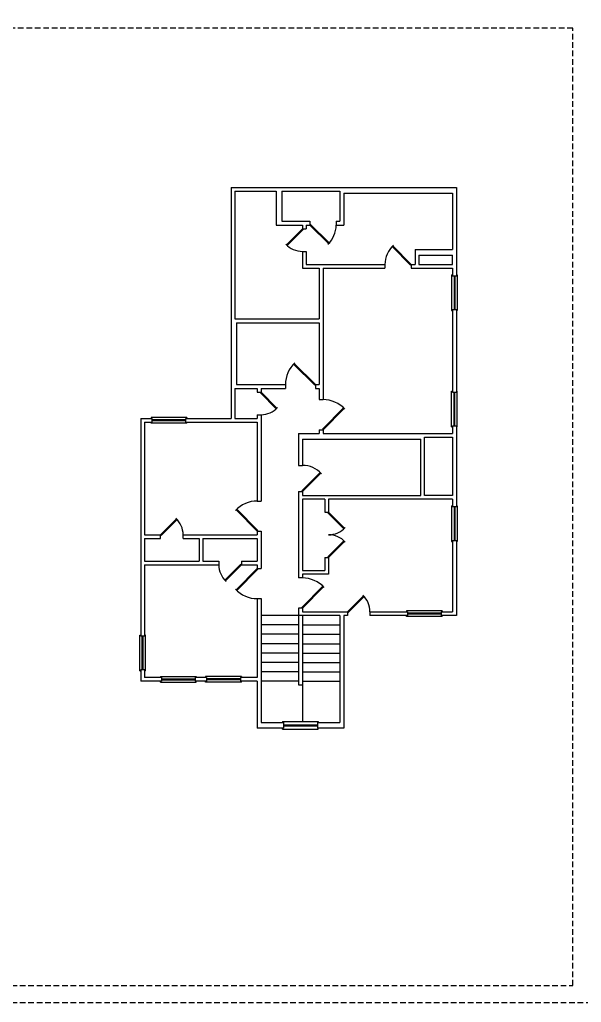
# Model space of a CAD drawing. Header units: inches. Extents: x 1062 to 6528, y -11616 to 5280.
# Drawn here: x 2163 to 2761, y 3168 to 4215 of the extents above; entities that cross this region are included whole.
import ezdxf
from ezdxf.enums import TextEntityAlignment as Align

# ---------------------------------------------------------------- set-up
doc = ezdxf.new("R2010")
doc.units = ezdxf.units.IN
doc.header["$LTSCALE"] = 24
doc.header["$MEASUREMENT"] = 0
doc.linetypes.add('HIDDEN', pattern=[0.375, 0.25, -0.125])
doc.layers.get('Defpoints').update_dxf_attribs({"color": 3, "linetype": 'HIDDEN'})
for name, color, linetype in [('A-DOOR', 4, 'CONTINUOUS'), ('A-WALL', 2, 'CONTINUOUS'), ('STAIRS', 6, 'CONTINUOUS'), ('TB', 5, 'CONTINUOUS'), ('Window', 4, 'CONTINUOUS')]:
    doc.layers.add(name, color=color, linetype=linetype)
doc.styles.add('ROMANT', font='times.ttf')

# ---------------------------------------------------------------- blocks, each defined once
blk = doc.blocks.new('TB CAMDEN 11X17')
at = {"layer": 'Defpoints', "color": 5}
blk.add_lwpolyline([(-1632, 0), (0, 0), (0, 1056), (-1632, 1056)], close=True, dxfattribs=at)
at = {"layer": 'Defpoints', "color": 7, "linetype": 'HIDDEN'}
blk.add_lwpolyline([(-1614, 18), (-512, 18), (-512, 1038), (-1614, 1038)], close=True, dxfattribs=at)
at = {"layer": 'TB', "color": 6, "style": 'ROMANT'}
for tag, p in [('S.NAME.1', (-87, 440.4)), ('S.NAME.2', (-69, 440.4)), ('S.NAME.3', (-51, 440.4))]:
    blk.add_attdef(tag, text='', height=12, rotation=90, dxfattribs=at).set_placement(p, align=Align.MIDDLE_CENTER)
for tag, p in [('SCALE', (-72, 113.5)), ('S.NUMBER', (-72, 37.5))]:
    blk.add_attdef(tag, text='', height=8, dxfattribs=at).set_placement(p, align=Align.MIDDLE_CENTER)

msp = doc.modelspace()

# ---------------------------------------------------------------- linework, layer by layer
at = {"layer": 'A-DOOR'}
for p, q in [((2463.88355, 3992.13122), (2446.91299, 3975.16065)), ((2464.59066, 3991.42411), (2447.63484, 3974.46829)), ((2463.88355, 3992.13122), (2464.59066, 3991.42411)), ((2472.59066, 3996.83832), (2471.88355, 3996.13122)), ((2491.68254, 3976.33223), (2471.88355, 3996.13122)), ((2492.37702, 3977.05196), (2472.59066, 3996.83832)), ((2559.39009, 3973.21047), (2579.17645, 3953.42411)), ((2560.08456, 3973.93021), (2579.88355, 3954.13122)), ((2579.17645, 3953.42411), (2579.88355, 3954.13122)), ((2622.88355, 3943.13122), (2623.88355, 3943.13122)), ((2628.88355, 3943.13122), (2627.88355, 3943.13122)), ((2622.88355, 3905.13122), (2623.88355, 3905.13122)), ((2628.88355, 3905.13122), (2627.88355, 3905.13122)), ((2477.17645, 3825.42411), (2454.56008, 3848.04048)), ((2477.88355, 3826.13122), (2455.25614, 3848.75863)), ((2477.88355, 3826.13122), (2477.17645, 3825.42411)), ((2419.88355, 3818.13122), (2419.17645, 3817.42411)), ((2419.17645, 3817.42411), (2436.13227, 3800.46829)), ((2419.88355, 3818.13122), (2436.85412, 3801.16065)), ((2622.88355, 3819.13122), (2623.88355, 3819.13122)), ((2628.88355, 3819.13122), (2627.88355, 3819.13122)), ((2485.17645, 3778.83832), (2507.79281, 3801.45469)), ((2485.88355, 3778.13122), (2508.51097, 3800.75863)), ((2302.88355, 3791.13122), (2302.88355, 3790.13122)), ((2340.88355, 3791.13122), (2340.88355, 3790.13122)), ((2302.88355, 3785.13122), (2302.88355, 3786.13122)), ((2340.88355, 3785.13122), (2340.88355, 3786.13122)), ((2622.88355, 3781.13122), (2623.88355, 3781.13122)), ((2628.88355, 3781.13122), (2627.88355, 3781.13122)), ((2485.88355, 3778.13122), (2485.17645, 3778.83832)), ((2482.96281, 3732.62468), (2463.17645, 3712.83832)), ((2483.68254, 3731.93021), (2463.88355, 3712.13122)), ((2463.17645, 3712.83832), (2463.88355, 3712.13122)), ((2622.88355, 3697.13122), (2623.88355, 3697.13122)), ((2628.88355, 3697.13122), (2627.88355, 3697.13122)), ((2415.88355, 3670.13122), (2393.25614, 3692.75863)), ((2416.59066, 3670.83832), (2393.9743, 3693.45469)), ((2491.88355, 3690.13122), (2491.17645, 3689.42411)), ((2491.17645, 3689.42411), (2508.13227, 3672.46829)), ((2491.88355, 3690.13122), (2508.85412, 3673.16065)), ((2312.88355, 3666.13122), (2329.85412, 3683.10178)), ((2313.59066, 3665.42411), (2330.54649, 3682.37993)), ((2312.88355, 3666.13122), (2313.59066, 3665.42411)), ((2415.88355, 3670.13122), (2416.59066, 3670.83832)), ((2491.17645, 3642.83832), (2508.13227, 3659.79415)), ((2491.88355, 3642.13122), (2508.85412, 3659.10178)), ((2622.88355, 3659.13122), (2623.88355, 3659.13122)), ((2628.88355, 3659.13122), (2627.88355, 3659.13122)), ((2398.17645, 3634.83832), (2381.22062, 3617.8825)), ((2398.88355, 3634.13122), (2381.91299, 3617.16065)), ((2398.88355, 3634.13122), (2398.17645, 3634.83832)), ((2491.88355, 3642.13122), (2491.17645, 3642.83832)), ((2415.88355, 3630.13122), (2393.25614, 3607.5038)), ((2416.59066, 3629.42411), (2393.9743, 3606.80774)), ((2415.88355, 3630.13122), (2416.59066, 3629.42411)), ((2463.17645, 3588.83832), (2485.79281, 3611.45469)), ((2463.88355, 3588.13122), (2486.51097, 3610.75863)), ((2511.88355, 3584.13122), (2528.85412, 3601.10178)), ((2512.59066, 3583.42411), (2529.54649, 3600.37993)), ((2463.88355, 3588.13122), (2463.17645, 3588.83832)), ((2511.88355, 3584.13122), (2512.59066, 3583.42411)), ((2574.88355, 3585.13122), (2574.88355, 3584.13122)), ((2612.88355, 3585.13122), (2612.88355, 3584.13122)), ((2574.88355, 3579.13122), (2574.88355, 3580.13122)), ((2612.88355, 3579.13122), (2612.88355, 3580.13122)), ((2290.88355, 3559.13122), (2291.88355, 3559.13122)), ((2296.88355, 3559.13122), (2295.88355, 3559.13122)), ((2290.88355, 3521.13122), (2291.88355, 3521.13122)), ((2296.88355, 3521.13122), (2295.88355, 3521.13122)), ((2312.88355, 3515.13122), (2312.88355, 3514.13122)), ((2312.88355, 3509.13122), (2312.88355, 3510.13122)), ((2350.88355, 3515.13122), (2350.88355, 3514.13122)), ((2350.88355, 3509.13122), (2350.88355, 3510.13122)), ((2360.88355, 3515.13122), (2360.88355, 3514.13122)), ((2360.88355, 3509.13122), (2360.88355, 3510.13122)), ((2398.88355, 3515.13122), (2398.88355, 3514.13122)), ((2398.88355, 3509.13122), (2398.88355, 3510.13122)), ((2442.88355, 3467.13122), (2442.88355, 3466.13122)), ((2480.88355, 3467.13122), (2480.88355, 3466.13122)), ((2442.88355, 3459.13122), (2442.88355, 3460.13122)), ((2480.88355, 3459.13122), (2480.88355, 3460.13122))]:
    msp.add_line(p, q, dxfattribs=at)
for centre, radius, start, end in [((2471.88355, 3996.13122), 28, 312.9532869, 0), ((2463.88355, 3992.13122), 24, 222.61198454, 270), ((2579.88355, 3954.13122), 28, 132.9532869, 180), ((2477.88355, 3826.13122), 32, 133.20921534, 180), ((2419.88355, 3818.13122), 24, 270, 317.38801546), ((2485.88355, 3778.13122), 32, 43.20921534, 90), ((2463.88355, 3712.13122), 28, 42.9532869, 90), ((2415.88355, 3670.13122), 32, 90, 136.79078466), ((2312.88355, 3666.13122), 24, 0, 47.38801546), ((2491.88355, 3690.13122), 24, 270, 317.38801546), ((2491.88355, 3642.13122), 24, 42.61198454, 90), ((2398.88355, 3634.13122), 24, 180, 227.38801546), ((2463.88355, 3588.13122), 32, 43.20921534, 90), ((2415.88355, 3630.13122), 32, 223.20921534, 270), ((2511.88355, 3584.13122), 24, 0, 47.38801546)]:
    msp.add_arc(centre, radius, start, end, dxfattribs=at)
at = {"layer": 'A-WALL'}
for p, q in [((2387.88355, 4036.13122), (2627.88355, 4036.13122)), ((2387.88355, 4036.13122), (2387.88355, 3790.13122)), ((2391.88355, 4032.13122), (2435.88355, 4032.13122)), ((2391.88355, 4032.13122), (2391.88355, 3896.13122)), ((2435.88355, 4032.13122), (2435.88355, 3996.13122)), ((2441.88355, 4032.13122), (2503.88355, 4032.13122)), ((2441.88355, 4032.13122), (2441.88355, 4000.13122)), ((2503.88355, 4032.13122), (2503.88355, 4000.13122)), ((2627.88355, 4036.13122), (2627.88355, 3942.13122)), ((2507.88355, 4030.13122), (2623.88355, 4030.13122)), ((2507.88355, 4030.13122), (2507.88355, 3996.13122)), ((2623.88355, 4030.13122), (2623.88355, 3970.13122)), ((2441.88355, 4000.13122), (2471.88355, 4000.13122)), ((2471.88355, 4000.13122), (2471.88355, 3996.13122)), ((2499.88355, 4000.13122), (2503.88355, 4000.13122)), ((2499.88355, 4000.13122), (2499.88355, 3996.13122)), ((2435.88355, 3996.13122), (2463.88355, 3996.13122)), ((2463.88355, 3996.13122), (2463.88355, 3992.13122)), ((2463.88355, 3992.13122), (2467.88355, 3992.13122)), ((2467.88355, 3996.13122), (2471.88355, 3996.13122)), ((2467.88355, 3996.13122), (2467.88355, 3992.13122)), ((2499.88355, 3996.13122), (2507.88355, 3996.13122)), ((2463.88355, 3968.13122), (2467.88355, 3968.13122)), ((2463.88355, 3968.13122), (2463.88355, 3950.13122)), ((2467.88355, 3968.13122), (2467.88355, 3954.13122)), ((2583.88355, 3970.13122), (2623.88355, 3970.13122)), ((2583.88355, 3970.13122), (2583.88355, 3954.13122)), ((2587.88355, 3964.13122), (2623.88355, 3964.13122)), ((2587.88355, 3964.13122), (2587.88355, 3954.13122)), ((2623.88355, 3954.13122), (2623.88355, 3964.13122)), ((2463.88355, 3950.13122), (2481.88355, 3950.13122)), ((2467.88355, 3954.13122), (2551.88355, 3954.13122)), ((2481.88355, 3950.13122), (2481.88355, 3896.13122)), ((2485.88355, 3950.13122), (2485.88355, 3810.13122)), ((2485.88355, 3950.13122), (2551.88355, 3950.13122)), ((2551.88355, 3954.13122), (2551.88355, 3950.13122)), ((2579.88355, 3954.13122), (2583.88355, 3954.13122)), ((2579.88355, 3954.13122), (2579.88355, 3950.13122)), ((2579.88355, 3950.13122), (2623.88355, 3950.13122)), ((2587.88355, 3954.13122), (2623.88355, 3954.13122)), ((2623.88355, 3950.13122), (2623.88355, 3942.13122)), ((2623.88355, 3942.13122), (2627.88355, 3942.13122)), ((2623.88355, 3906.13122), (2623.88355, 3818.13122)), ((2623.88355, 3906.13122), (2627.88355, 3906.13122)), ((2627.88355, 3906.13122), (2627.88355, 3818.13122)), ((2391.88355, 3896.13122), (2481.88355, 3896.13122)), ((2393.88355, 3892.13122), (2393.88355, 3826.13122)), ((2393.88355, 3892.13122), (2481.88355, 3892.13122)), ((2481.88355, 3892.13122), (2481.88355, 3826.13122)), ((2391.88355, 3822.13122), (2391.88355, 3790.13122)), ((2391.88355, 3822.13122), (2415.88355, 3822.13122)), ((2393.88355, 3826.13122), (2445.88355, 3826.13122)), ((2415.88355, 3822.13122), (2415.88355, 3818.13122)), ((2419.88355, 3822.13122), (2419.88355, 3818.13122)), ((2419.88355, 3822.13122), (2445.88355, 3822.13122)), ((2445.88355, 3826.13122), (2445.88355, 3822.13122)), ((2477.88355, 3826.13122), (2477.88355, 3822.13122)), ((2477.88355, 3826.13122), (2481.88355, 3826.13122)), ((2477.88355, 3822.13122), (2481.88355, 3822.13122)), ((2481.88355, 3822.13122), (2481.88355, 3810.13122)), ((2415.88355, 3818.13122), (2419.88355, 3818.13122)), ((2623.88355, 3818.13122), (2627.88355, 3818.13122)), ((2481.88355, 3810.13122), (2485.88355, 3810.13122)), ((2415.88355, 3794.13122), (2415.88355, 3790.13122)), ((2415.88355, 3794.13122), (2419.88355, 3794.13122)), ((2419.88355, 3794.13122), (2419.88355, 3702.13122)), ((2291.88355, 3790.13122), (2303.88355, 3790.13122)), ((2291.88355, 3790.13122), (2291.88355, 3558.13122)), ((2295.88355, 3786.13122), (2303.88355, 3786.13122)), ((2295.88355, 3786.13122), (2295.88355, 3666.13122)), ((2303.88355, 3786.13122), (2303.88355, 3790.13122)), ((2339.88355, 3790.13122), (2387.88355, 3790.13122)), ((2339.88355, 3786.13122), (2339.88355, 3790.13122)), ((2339.88355, 3786.13122), (2415.88355, 3786.13122)), ((2391.88355, 3790.13122), (2415.88355, 3790.13122)), ((2415.88355, 3786.13122), (2415.88355, 3702.13122)), ((2623.88355, 3782.13122), (2623.88355, 3774.13122)), ((2623.88355, 3782.13122), (2627.88355, 3782.13122)), ((2627.88355, 3782.13122), (2627.88355, 3696.13122)), ((2459.88355, 3774.13122), (2459.88355, 3740.13122)), ((2459.88355, 3774.13122), (2481.88355, 3774.13122)), ((2481.88355, 3778.13122), (2481.88355, 3774.13122)), ((2481.88355, 3778.13122), (2485.88355, 3778.13122)), ((2485.88355, 3778.13122), (2485.88355, 3774.13122)), ((2485.88355, 3774.13122), (2623.88355, 3774.13122)), ((2593.88355, 3708.13122), (2593.88355, 3770.13122)), ((2593.88355, 3770.13122), (2623.88355, 3770.13122)), ((2623.88355, 3770.13122), (2623.88355, 3708.13122)), ((2463.88355, 3768.13122), (2463.88355, 3740.13122)), ((2463.88355, 3768.13122), (2589.88355, 3768.13122)), ((2589.88355, 3708.13122), (2589.88355, 3768.13122)), ((2459.88355, 3740.13122), (2463.88355, 3740.13122)), ((2459.88355, 3712.13122), (2459.88355, 3620.13122)), ((2459.88355, 3712.13122), (2463.88355, 3712.13122)), ((2463.88355, 3712.13122), (2463.88355, 3708.13122)), ((2463.88355, 3708.13122), (2589.88355, 3708.13122)), ((2623.88355, 3708.13122), (2593.88355, 3708.13122)), ((2415.88355, 3702.13122), (2419.88355, 3702.13122)), ((2463.88355, 3704.13122), (2463.88355, 3628.13122)), ((2487.88355, 3704.13122), (2463.88355, 3704.13122)), ((2487.88355, 3704.13122), (2487.88355, 3690.13122)), ((2491.88355, 3704.13122), (2491.88355, 3690.13122)), ((2623.88355, 3704.13122), (2491.88355, 3704.13122)), ((2623.88355, 3704.13122), (2623.88355, 3696.13122)), ((2623.88355, 3696.13122), (2627.88355, 3696.13122)), ((2487.88355, 3690.13122), (2491.88355, 3690.13122)), ((2295.88355, 3666.13122), (2312.88355, 3666.13122)), ((2312.88355, 3662.13122), (2312.88355, 3666.13122)), ((2336.88355, 3666.13122), (2415.88355, 3666.13122)), ((2336.88355, 3662.13122), (2336.88355, 3666.13122)), ((2415.88355, 3670.13122), (2415.88355, 3666.13122)), ((2415.88355, 3670.13122), (2419.88355, 3670.13122)), ((2419.88355, 3670.13122), (2419.88355, 3630.13122)), ((2295.88355, 3662.13122), (2312.88355, 3662.13122)), ((2295.88355, 3662.13122), (2295.88355, 3638.13122)), ((2336.88355, 3662.13122), (2353.88355, 3662.13122)), ((2353.88355, 3662.13122), (2353.88355, 3638.13122)), ((2357.88355, 3662.13122), (2415.88355, 3662.13122)), ((2357.88355, 3662.13122), (2357.88355, 3638.13122)), ((2415.88355, 3662.13122), (2415.88355, 3638.13122)), ((2623.88355, 3660.13122), (2627.88355, 3660.13122)), ((2623.88355, 3660.13122), (2623.88355, 3584.13122)), ((2627.88355, 3660.13122), (2627.88355, 3580.13122)), ((2295.88355, 3638.13122), (2353.88355, 3638.13122)), ((2295.88355, 3634.13122), (2374.88355, 3634.13122)), ((2295.88355, 3634.13122), (2295.88355, 3558.13122)), ((2357.88355, 3638.13122), (2374.88355, 3638.13122)), ((2374.88355, 3638.13122), (2374.88355, 3634.13122)), ((2398.88355, 3638.13122), (2415.88355, 3638.13122)), ((2398.88355, 3638.13122), (2398.88355, 3634.13122)), ((2398.88355, 3634.13122), (2415.88355, 3634.13122)), ((2415.88355, 3634.13122), (2415.88355, 3630.13122)), ((2487.88355, 3642.13122), (2487.88355, 3628.13122)), ((2487.88355, 3642.13122), (2491.88355, 3642.13122)), ((2491.88355, 3642.13122), (2491.88355, 3624.13122)), ((2415.88355, 3630.13122), (2419.88355, 3630.13122)), ((2463.88355, 3628.13122), (2487.88355, 3628.13122)), ((2463.88355, 3624.13122), (2463.88355, 3620.13122)), ((2491.88355, 3624.13122), (2463.88355, 3624.13122)), ((2463.88355, 3620.13122), (2459.88355, 3620.13122)), ((2415.88355, 3598.13122), (2419.88355, 3598.13122)), ((2415.88355, 3598.13122), (2415.88355, 3514.13122)), ((2419.88355, 3598.13122), (2419.88355, 3466.13122)), ((2459.88355, 3588.13122), (2459.88355, 3580.13122)), ((2463.88355, 3588.13122), (2459.88355, 3588.13122)), ((2463.88355, 3588.13122), (2463.88355, 3584.13122)), ((2463.88355, 3584.13122), (2511.88355, 3584.13122)), ((2511.88355, 3584.13122), (2511.88355, 3580.13122)), ((2535.88355, 3584.13122), (2575.88355, 3584.13122)), ((2535.88355, 3584.13122), (2535.88355, 3580.13122)), ((2575.88355, 3584.13122), (2575.88355, 3580.13122)), ((2611.88355, 3584.13122), (2623.88355, 3584.13122)), ((2611.88355, 3584.13122), (2611.88355, 3580.13122)), ((2459.88355, 3580.13122), (2459.88355, 3506.13122)), ((2503.88355, 3580.13122), (2459.88355, 3580.13122)), ((2463.88355, 3580.13122), (2463.88355, 3506.13122)), ((2503.88355, 3580.13122), (2503.88355, 3466.13122)), ((2511.88355, 3580.13122), (2507.88355, 3580.13122)), ((2507.88355, 3580.13122), (2507.88355, 3460.13122)), ((2575.88355, 3580.13122), (2535.88355, 3580.13122)), ((2627.88355, 3580.13122), (2611.88355, 3580.13122)), ((2295.88355, 3558.13122), (2291.88355, 3558.13122)), ((2291.88355, 3522.13122), (2291.88355, 3510.13122)), ((2295.88355, 3522.13122), (2291.88355, 3522.13122)), ((2295.88355, 3522.13122), (2295.88355, 3514.13122)), ((2313.88355, 3510.13122), (2291.88355, 3510.13122)), ((2313.88355, 3514.13122), (2295.88355, 3514.13122)), ((2313.88355, 3514.13122), (2313.88355, 3510.13122)), ((2361.88355, 3514.13122), (2349.88355, 3514.13122)), ((2349.88355, 3514.13122), (2349.88355, 3510.13122)), ((2361.88355, 3510.13122), (2349.88355, 3510.13122)), ((2361.88355, 3514.13122), (2361.88355, 3510.13122)), ((2415.88355, 3514.13122), (2397.88355, 3514.13122)), ((2397.88355, 3514.13122), (2397.88355, 3510.13122)), ((2415.88355, 3510.13122), (2397.88355, 3510.13122)), ((2415.88355, 3510.13122), (2415.88355, 3460.13122)), ((2459.88355, 3506.13122), (2463.88355, 3506.13122)), ((2419.88355, 3466.13122), (2443.88355, 3466.13122)), ((2443.88355, 3466.13122), (2443.88355, 3460.13122)), ((2479.88355, 3466.13122), (2503.88355, 3466.13122)), ((2479.88355, 3466.13122), (2479.88355, 3460.13122)), ((2443.88355, 3460.13122), (2415.88355, 3460.13122)), ((2507.88355, 3460.13122), (2479.88355, 3460.13122))]:
    msp.add_line(p, q, dxfattribs=at)
at = {"layer": 'STAIRS', "color": 6}
for p, q in [((2459.88355, 3580.13122), (2419.88355, 3580.13122)), ((2459.88355, 3570.13122), (2419.88355, 3570.13122)), ((2459.88355, 3560.13122), (2419.88355, 3560.13122)), ((2463.88355, 3570.13122), (2503.88355, 3570.13122)), ((2463.88355, 3560.13122), (2503.88355, 3560.13122)), ((2459.88355, 3550.13122), (2419.88355, 3550.13122)), ((2463.88355, 3550.13122), (2503.88355, 3550.13122)), ((2459.88355, 3540.13122), (2419.88355, 3540.13122)), ((2463.88355, 3540.13122), (2503.88355, 3540.13122)), ((2459.88355, 3530.13122), (2419.88355, 3530.13122)), ((2463.88355, 3530.13122), (2503.88355, 3530.13122)), ((2459.88355, 3520.13122), (2419.88355, 3520.13122)), ((2463.88355, 3520.13122), (2503.88355, 3520.13122)), ((2459.88355, 3510.13122), (2419.88355, 3510.13122)), ((2463.88355, 3510.13122), (2503.88355, 3510.13122)), ((2463.88355, 3506.13122), (2463.88355, 3467.13122))]:
    msp.add_line(p, q, dxfattribs=at)
at = {"layer": 'Window'}
for p, q in [((2622.88355, 3943.13122), (2622.88355, 3905.13122)), ((2625.38355, 3942.13122), (2625.38355, 3906.13122)), ((2626.38355, 3942.13122), (2626.38355, 3906.13122)), ((2628.88355, 3943.13122), (2628.88355, 3905.13122)), ((2622.88355, 3781.13122), (2622.88355, 3819.13122)), ((2625.38355, 3782.13122), (2625.38355, 3818.13122)), ((2626.38355, 3782.13122), (2626.38355, 3818.13122)), ((2628.88355, 3781.13122), (2628.88355, 3819.13122)), ((2340.88355, 3791.13122), (2302.88355, 3791.13122)), ((2340.88355, 3785.13122), (2302.88355, 3785.13122)), ((2339.88355, 3788.63122), (2303.88355, 3788.63122)), ((2339.88355, 3787.63122), (2303.88355, 3787.63122)), ((2622.88355, 3697.13122), (2622.88355, 3659.13122)), ((2625.38355, 3696.13122), (2625.38355, 3660.13122)), ((2626.38355, 3696.13122), (2626.38355, 3660.13122)), ((2628.88355, 3697.13122), (2628.88355, 3659.13122)), ((2612.88355, 3585.13122), (2574.88355, 3585.13122)), ((2611.88355, 3582.63122), (2575.88355, 3582.63122)), ((2611.88355, 3581.63122), (2575.88355, 3581.63122)), ((2612.88355, 3579.13122), (2574.88355, 3579.13122)), ((2290.88355, 3521.13122), (2290.88355, 3559.13122)), ((2293.38355, 3522.13122), (2293.38355, 3558.13122)), ((2294.38355, 3522.13122), (2294.38355, 3558.13122)), ((2296.88355, 3521.13122), (2296.88355, 3559.13122)), ((2312.88355, 3515.13122), (2350.88355, 3515.13122)), ((2312.88355, 3509.13122), (2350.88355, 3509.13122)), ((2313.88355, 3512.63122), (2349.88355, 3512.63122)), ((2313.88355, 3511.63122), (2349.88355, 3511.63122)), ((2398.88355, 3515.13122), (2360.88355, 3515.13122)), ((2398.88355, 3509.13122), (2360.88355, 3509.13122)), ((2397.88355, 3512.63122), (2361.88355, 3512.63122)), ((2397.88355, 3511.63122), (2361.88355, 3511.63122)), ((2442.88355, 3467.13122), (2480.88355, 3467.13122)), ((2442.88355, 3459.13122), (2480.88355, 3459.13122)), ((2443.88355, 3463.63122), (2479.88355, 3463.63122)), ((2443.88355, 3462.63122), (2479.88355, 3462.63122))]:
    msp.add_line(p, q, dxfattribs=at)

# ---------------------------------------------------------------- block references
at = {"layer": 'TB'}
msp.add_blockref('TB CAMDEN 11X17', (3264, 3168), dxfattribs=at)

doc.saveas('drawing.dxf')
